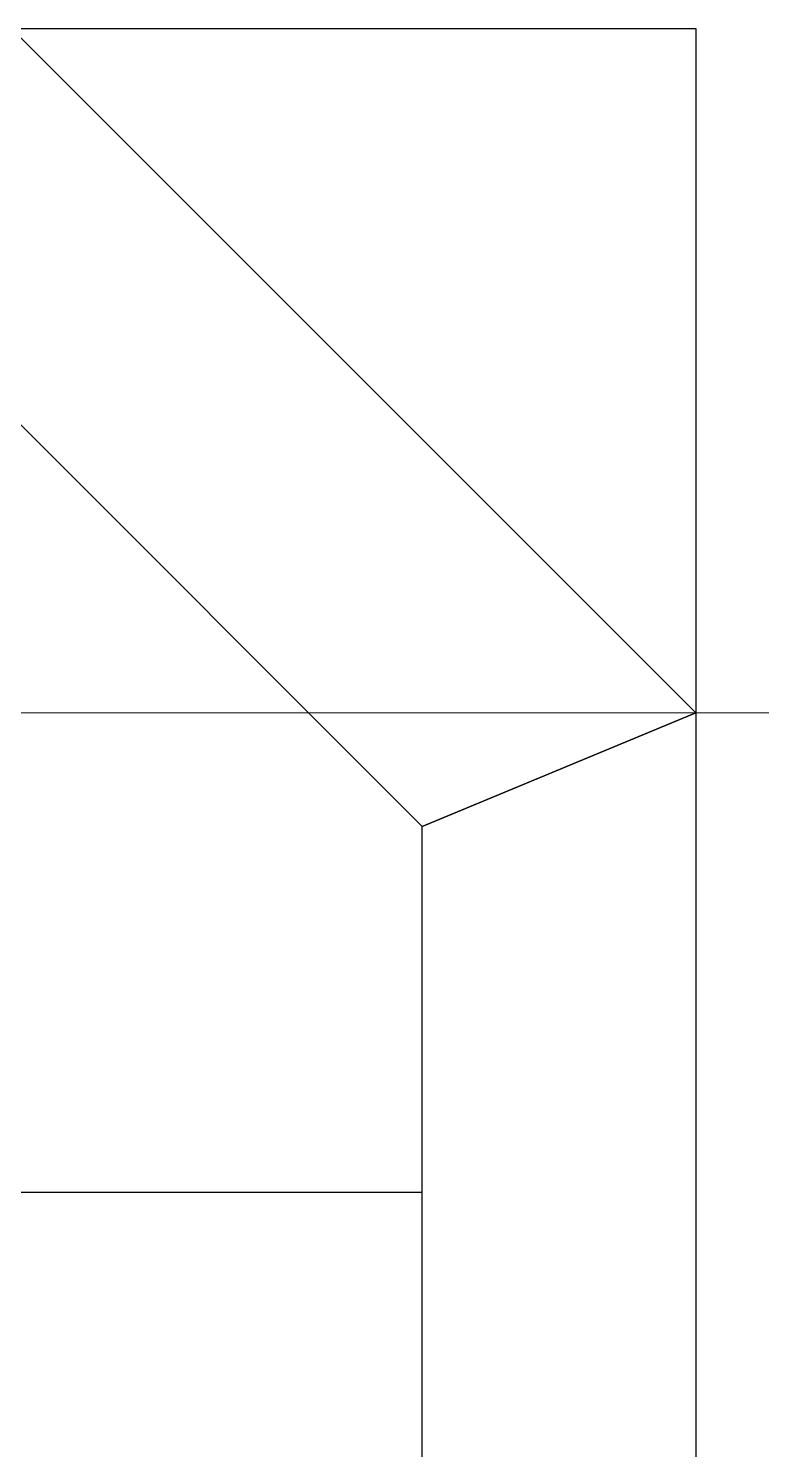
# Model space of a CAD drawing. Header units: millimetres. Extents: x 0 to 53000, y -591 to 24400.
# Drawn here: x 26392.3 to 26499.5, y 2817.4 to 3025 of the extents above; entities that cross this region are included whole.
import ezdxf

# ---------------------------------------------------------------- set-up
doc = ezdxf.new("R2010")
doc.units = ezdxf.units.MM
doc.layers.add('КК перф 40х60', color=6, linetype='Continuous', lineweight=30)
doc.layers.add('Основная', color=7, linetype='Continuous', lineweight=30)
doc.layers.add('Привязки', color=2, linetype='Continuous', lineweight=0, plot=False, transparency=0.8)

msp = doc.modelspace()

# ---------------------------------------------------------------- linework, layer by layer
at = {"layer": 'КК перф 40х60'}
for p, q in [((26489.8403, 2925), (26389.8403, 3025)), ((26489.8403, 2925), (26419.12962, 2995.71068)), ((26373.27175, 2985), (26449.8403, 2908.43146)), ((26449.8403, 2908.43146), (26489.8403, 2925)), ((26489.8403, 2925), (26449.8403, 2908.43146)), ((26489.8403, 2925), (26489.8403, 2650)), ((26449.8403, 2650), (26449.8403, 2908.43146)), ((25979.8403, 2855), (26449.8403, 2855))]:
    msp.add_line(p, q, dxfattribs=at)
at = {"layer": 'Основная'}
for p, q in [((25939.8403, 3025), (26489.8403, 3025)), ((26489.8403, 2925), (26389.8403, 3025)), ((26489.8403, 3025), (26489.8403, 2275))]:
    msp.add_line(p, q, dxfattribs=at)
at = {"layer": 'Привязки'}
for p, q in [((24502.11543, 2925), (26793.83296, 2925)), ((26489.8403, 2925), (26489.8403, 2825)), ((26489.8403, 2825), (26489.8403, 2725))]:
    msp.add_line(p, q, dxfattribs=at)

doc.saveas('drawing.dxf')
